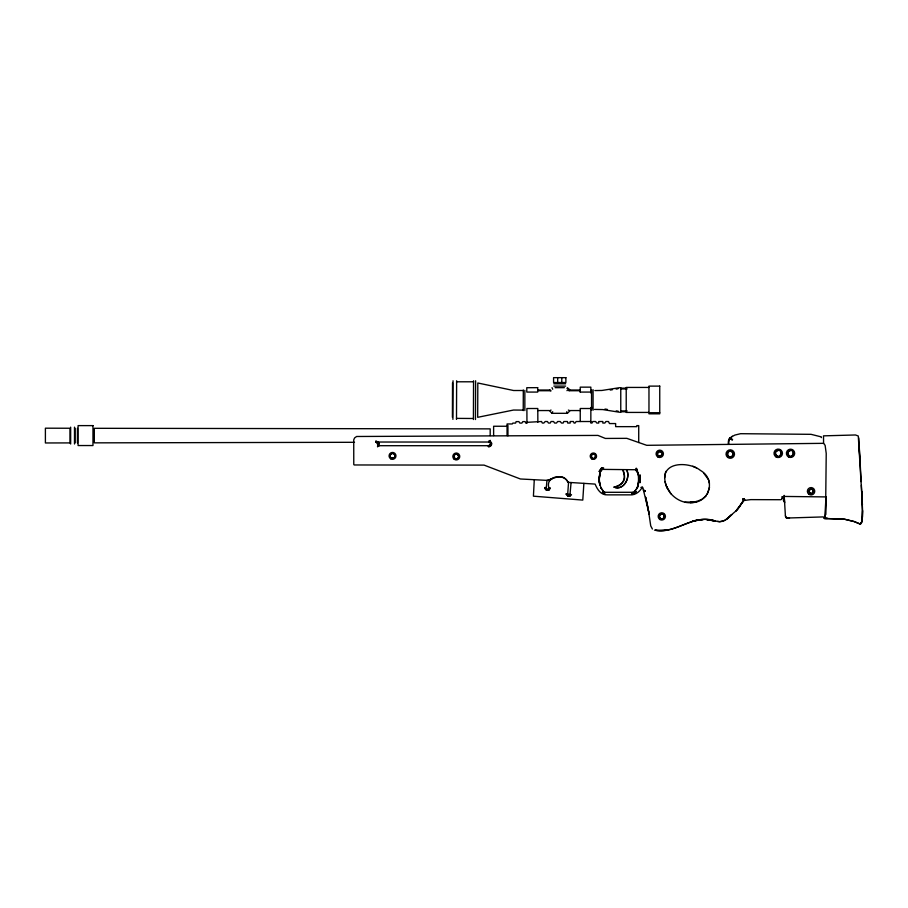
<?xml version="1.0" encoding="UTF-8"?>
<svg xmlns="http://www.w3.org/2000/svg" width="908" height="908" viewBox="0 0 908 908"><rect width="100%" height="100%" fill="white"/><g stroke="black" fill="none" stroke-linecap="round" stroke-linejoin="round"><path stroke-width="1.36" d="M591.528 392.074L580.246 392.074L580.246 390.224M591.528 406.875L591.528 408.509L580.246 408.509L580.246 421.516M452.411 417.328L452.524 382.824M452.91 419.382L453.035 380.77M456.497 419.405L456.633 380.77M473.42 419.519L473.556 380.77M475.474 419.53L475.61 380.77M523.235 410.62L523.314 389.997M652.387 529.024L650.73 525.902L648.142 508.344L645.667 497.198L649.175 514.098L643.851 491.784L645.27 491.296L644.419 491.398L645.1 490.944L644.305 491.273L644.85 490.661L644.158 491.171L644.169 490.32L643.817 491.092L642.614 487.948L641.196 487.392L642.614 487.948M743.289 499.706L744.651 499.911L743.8 500.41L744.628 499.809L743.289 499.706L744.526 499.286C741.938 501.137 740.043 507.776 736.116 510.818M534.279 479.708L533.416 496.177L582.788 500.092L583.878 483.362M664.667 477.756C664.974 460.821 690.625 462.376 700.374 470.367C717.059 479.833 708.955 504.019 690.08 502.533L697.344 501.318C679.615 508.128 659.889 489.049 665.859 471.365M604.864 492.295L604.762 493.839L602.413 492.408L603.275 491.478L604.864 492.295L632.047 492.295L635.521 491.251M638.789 478.561L638.313 484.815L636.576 488.901C640.549 485.417 636.962 465.055 638.506 475.304M642.739 488.175L642.387 486.87C640.56 490.74 636.576 494.395 632.047 494.86L607.429 494.86C600.948 495.291 597.248 489.333 595.115 484.089L568.102 482.341C563.925 472.841 545.197 475.951 548.875 487.823L550.169 487.971L549.317 489.752L549.771 487.902M569.929 494.349A1.146 1.146 0 0 1 567.716 493.85L568.544 482.364M825.554 514.791L826.223 453.444L825.122 445.34L823.579 443.331L646.723 445.317L626.838 438.348L605.375 438.439L597.963 435.42L356.606 436.487L354.585 437.94L353.734 439.847L353.768 464.34A1.18 1.18 0 0 0 354.199 464.964L484.077 465.112L520.386 478.981L549.465 480.502L552.212 478.539M548.886 487.857A1.283 1.283 0 0 1 547.501 489.026A1.283 1.283 0 0 1 546.332 487.641L546.957 480.366C553.971 478.811 562.665 472.012 568.102 482.341M548.069 490.343L547.433 489.775L548.523 489.684M862.589 510.682L861.998 521.328L860.296 524.098L854.133 521.544L844.599 519.24L824.396 518.457L825.588 514.416L825.928 496.914L784.058 496.438L784.171 495.382L785.409 515.892L786.68 518.048L823.363 516.913L824.396 518.457L844.599 519.24L854.133 521.544L860.296 524.098L861.84 521.964L862.532 516.277L861.737 491.489M570.406 495.042L569.884 496.154L568.022 496.233L566.036 493.759L568.124 496.199L570.042 496.029L571.529 494.758L569.997 494.361L571.087 482.534M862.157 520.454L862.589 510.852L861.374 485.315M729.351 438.666L728.511 444.398C727.649 440.777 729.453 435.84 732.302 440.176L732.552 439.222L731.644 439.574L730.702 438.053L730.032 438.496L730.486 437.781L730.123 438.825M545.651 489.401L545.776 488.606L545.186 488.844L545.935 489.106M603.343 469.277L603.57 467.858A2.735 2.735 0 0 0 601.868 467.961L599.144 471.377L600.347 471.888L602.435 469.391A1.192 1.192 0 0 1 603.321 469.391L635.634 469.731L638.154 473.692M825.338 516.38L824.396 518.457L827.449 518.4L824.657 518.366M709.534 487.221L707.196 494.417M644.158 491.171L644.169 490.32M824.975 517.798L825.928 496.914M600.04 472.75L599.098 479.81L599.745 484.736L599.098 479.81L600.04 472.75L599.166 477.869L599.768 484.736M637.632 486.904L638.596 482.42L637.427 487.312L635.123 490.876M549 489.378L548.727 490.127L548.477 489.594L549.261 489.718M861.658 522.543L860.296 524.098L861.42 523.087M551.077 410.076L549.465 410.745L552.03 413.31L552.7 411.699M567.035 388.59L567.421 387.659L569.986 390.224L569.055 390.61M545.288 488.833L545.606 488.107L544.982 488.175L545.629 488.629M599.257 471.434L601.051 468.403L601.868 467.961L602.435 469.391M600.653 471.252L599.609 474.351L599.223 481.388L600.96 488.039L600.585 487.29L603.298 491.444M783.195 499.877L784.103 500.694M546.854 489.752L546.071 489.9L546.446 489.412L546.741 490.161M707.911 519.83L714.959 520.806L706.776 519.648L719.76 521.68L725.015 520.307L736.127 510.807L743.868 500.501L750.757 499.627L780.994 499.718M736.127 510.807L743.868 500.501L742.88 499.139L744.39 498.606L742.88 499.139L743.822 500.342M545.084 488.198L545.583 487.573M729.703 438.428L730.418 437.622L729.487 438.666L729.987 438.973M706.152 495.881L701.907 499.332L698.116 500.921M634.579 491.296L635.645 490.184M636.633 469.413L636.224 468.188L635.634 469.731L637.575 472.217M636.69 469.357L637.62 471.365L636.133 469.924M566.967 390.678L568.703 388.942M552.03 413.31L567.421 413.31L569.986 410.745L568.374 410.076M726.82 519.126L731.735 514.643C728 518.479 723.324 522.736 717.49 521.498M635.94 491.659L632.093 493.839L632.059 492.556M393.175 453.398C388.987 452.309 389.226 459.448 393.175 458.358C396.887 457.439 394.333 451.753 391.234 453.659A2.565 2.565 0 0 0 391.234 458.097L393.175 458.358M456.917 454.159C452.99 453.137 453.228 459.823 456.917 458.801C460.39 457.938 457.984 452.615 455.09 454.409A2.395 2.395 0 0 0 455.09 458.563L456.917 458.801M658.516 451.696C653.556 462.07 669.48 451.741 658.516 451.696L660.388 451.446M730.407 456.962L732.336 456.111L733.187 454.057A2.906 2.906 0 0 0 728.818 451.537L727.365 454.057L728.818 456.576A2.906 2.906 0 0 0 733.187 454.057L732.336 452.002L730.407 451.151L731.031 451.253M376.934 442.048L378.296 444.727L377.49 446.645L378.398 445.215L378.08 446.293L379.067 445.692M549.465 480.502L551.315 479.106M526.958 422.334L541.554 421.516L542.292 423.049L543.824 423.049L545.197 421.516L547.422 421.516L548.443 423.049L550.271 423.049L551.008 421.516L553.574 421.516L554.595 423.049L556.479 423.049L557.671 421.516L560.236 421.516L561.485 423.049L563.13 423.049L563.834 421.516L567.421 421.516L567.716 423.049L570.201 423.049L570.201 421.516L573.413 421.516L574.094 423.049L575.116 423.049L576.137 421.516L590.847 421.516M732.415 436.271L731.144 437.077L734.89 435.068L740.587 433.695L811.06 434.33L821.32 436.896L821.388 437.622M547.411 489.877L546.695 490.218L546.922 489.662L547.388 490.309M654.486 530.17L655.678 530.159M711.702 520.273C691.51 515.165 675.813 533.87 655.678 530.34C676.755 533.552 693.712 513.644 715.016 520.886L708.047 519.887M789.517 517.946L786.51 517.98A1.623 1.623 0 0 1 785.885 517.469L785.409 515.892M619.744 387.659L601.89 390.463L594.865 390.565M618.008 388.76L616.101 389.089M610.176 390.065L612.48 389.691M660.388 456.202L658.516 455.952M594.49 409.417L602.719 409.565L619.744 412.277M693.735 501.965L684.995 502.158M701.044 519.796L692.475 520.92L702.917 519.785M668.129 530L655.678 530.34M456.633 381.791L473.556 381.791M553.846 383.812L565.627 383.812M553.846 386.116L565.627 386.116M648.97 387.432L626.214 387.432L626.214 412.425L648.97 412.425M555.106 387.659L564.345 387.659M620.766 388.17L626.214 388.17M620.981 388.942L627.178 388.942M537.684 390.02L550.452 390.02M568.896 390.02L580.246 390.02M523.314 390.508L513.565 390.508L477.812 382.994L477.687 417.317L513.497 410.041L523.246 410.11M537.684 390.735L550.452 390.735M568.896 390.735L580.246 390.735M537.797 410.552L549.113 410.552M570.337 410.552L580.246 410.552M620.981 410.927L627.178 410.927M620.766 411.767L626.214 411.767M650.003 412.72L659.741 412.72M488.776 442.026L377.637 442.026L376.423 441.356L376.888 442.491L375.787 441.004L377.546 444.023L377.773 446.725L378.012 445.624L378.182 446.339L378.886 445.703L488.776 445.703A1.839 1.839 0 0 0 490.615 443.864A1.839 1.839 0 0 0 488.776 442.026L488.776 441.004A2.86 2.86 0 0 1 491.637 443.864A2.86 2.86 0 0 1 488.776 446.725L488.776 445.703M354.483 442.298L94.319 442.854L94.319 428.304L490.184 428.871L490.184 435.579M375.685 442.298L378.511 442.298M456.508 418.384L473.431 418.497M567.591 493.804L566.388 494.383L567.716 493.85A1.283 1.283 0 0 0 569.997 494.361M546.355 489.491L545.56 489.423L546.06 489.06L546.139 489.855M546.332 487.641L544.948 487.483L545.458 488.095M604.966 409.043L607.373 409.417M742.88 499.139L743.561 499.252M616.192 410.859L618.246 411.222M549.465 390.224L551.077 390.894M784.353 498.242L783.4 497.845L784.24 498.31L784.591 502.203M692.781 466.224L696.595 467.904M602.821 491.966L603.763 492.658L603.003 491.761M603.82 491.841L600.585 487.29L600.96 488.039M635.407 491.137L636.031 491.75C635.566 492.953 631.764 495.087 632.047 492.749M783.502 500.467L784.183 501.341M703.916 473.386L708.569 479.799L709.477 483.328M670.887 493.827L666.506 486.234L667.074 487.971M377.637 441.515L379.124 443.944L378.557 442.843M566.751 411.699L567.421 413.31M552.03 387.659L552.7 389.26M664.985 481.546L666.654 486.688M636.667 468.573L636.837 469.209M643.999 491.114L643.432 490.093L643.783 491.5M784.433 501.908L784.625 502.816M638.108 473.386L638.596 475.871M862.43 504.927L858.276 436.01L855.484 434.977L823.499 435.851L823.579 443.331M859.297 449.358L859.955 460.662M861.17 481.603L858.764 437.928M537.854 422.277L537.786 408.509L526.89 408.509L526.958 423.31L526.016 423.31L525.119 421.607L522.804 421.618L521.907 423.083L519.875 423.094L518.899 421.607L516.119 421.63L515.608 423.083L512.804 423.105L512.294 423.957L507.05 423.957L507.05 425.387L507.924 425.387L507.958 435.817M524.847 390.372L524.847 410.552M638.721 442.514L638.721 425.614L636.78 425.614L636.78 426.647L615.635 426.647L615.635 423.559L609.484 423.559L608.451 421.516L605.886 421.516L604.864 423.049L602.81 423.049L602.81 421.516L598.712 421.516L598.712 423.049L596.783 423.049L595.637 421.516L592.81 421.516L592.039 423.049L590.847 423.049L590.847 407.601M620.766 387.659L620.766 412.277M593.072 389.714L593.072 410.223M591.551 389.714L591.551 410.223M590.847 392.982L590.847 387.149L580.246 387.149L580.246 392.074M561.78 377.66L561.78 382.529M557.671 377.66L557.671 382.529M507.05 435.579L507.05 426.249L493.623 426.249L493.623 435.579M490.184 440.335L490.184 442.298M77.43 428.27L77.43 442.9M75.058 428.258L75.058 442.9M74.501 427.157L74.501 444.012M70.654 427.146L70.654 444.023M391.234 458.097A2.565 2.565 0 0 0 395.082 455.873A2.565 2.565 0 0 0 391.234 453.659M728.818 456.576A2.906 2.906 0 0 1 728.818 451.537M455.09 458.563A2.395 2.395 0 0 0 458.688 456.486A2.395 2.395 0 0 0 455.09 454.409M490.343 442.627A2.202 2.202 0 0 1 488.277 445.624L488.277 446.645A3.235 3.235 0 0 0 491.489 443.013M623.864 473.533C626.792 481.773 620.096 485.496 614.024 487.153C623.399 490.944 630.822 477.949 626.634 469.731C630.901 477.949 623.194 491.08 614.046 487.074C622.661 486.336 626.94 477.733 622.82 469.731L623.864 473.533M591.187 455.589C594.275 465.429 598.781 448.609 591.187 455.589M659.322 515.744C662.817 526.878 667.913 507.833 659.322 515.744M775.262 452.513C779.45 465.883 785.579 443.036 775.262 452.513M787.656 452.536C791.731 465.532 797.678 443.32 787.656 452.536M808.96 490.706C811.922 500.16 816.247 483.998 808.96 490.706M782.163 496.778L782.458 497.471L782.163 496.778M782.208 498.254L781.606 498.798L782.208 498.254M537.672 387.659L526.776 387.716L526.799 392.074L537.695 392.074L537.672 387.659M69.973 442.911L45.4 442.968L45.4 428.19L69.973 428.247L69.973 442.911M565.877 377.66L553.574 377.66L553.574 382.529L565.877 382.529L565.877 377.66M659.741 386.116L648.97 386.116L648.97 413.821L659.741 413.821L659.741 386.116M92.968 425.614L78.099 425.614L78.099 445.544L92.968 445.544L92.968 425.614M378.488 443.615L377.637 442.026L378.886 445.703L378.488 443.615M640.14 482.545L640.026 475.077L640.14 482.545M789.041 455.907A2.996 2.996 0 0 0 793.535 453.308A2.996 2.996 0 0 0 789.041 450.72A2.996 2.996 0 0 0 789.041 455.907M660.513 518.627A2.565 2.565 0 0 0 664.361 516.402A2.565 2.565 0 0 0 660.513 514.178A2.565 2.565 0 0 0 660.513 518.627M658.334 455.839A2.463 2.463 0 0 0 662.193 454.045A2.463 2.463 0 0 0 658.709 451.594A2.463 2.463 0 0 0 658.334 455.839M776.692 455.975A3.076 3.076 0 0 0 781.311 453.308A3.076 3.076 0 0 0 776.692 450.652A3.076 3.076 0 0 0 776.692 455.975M592.243 458.131A2.27 2.27 0 0 0 595.648 456.168A2.27 2.27 0 0 0 592.243 454.204A2.27 2.27 0 0 0 592.243 458.131M809.8 493.044A2.179 2.179 0 0 0 813.227 491.478A2.179 2.179 0 0 0 810.152 489.287A2.179 2.179 0 0 0 809.8 493.044M390.792 458.858A3.439 3.439 0 0 0 395.956 455.873A3.439 3.439 0 0 0 390.792 452.899A3.439 3.439 0 0 0 390.792 458.858M776.113 456.974A4.234 4.234 0 0 0 782.458 453.308A4.234 4.234 0 0 0 776.113 449.653A4.234 4.234 0 0 0 776.113 456.974M788.473 456.894A4.131 4.131 0 0 0 794.682 453.308A4.131 4.131 0 0 0 788.473 449.732A4.131 4.131 0 0 0 788.473 456.894M591.789 458.915A3.178 3.178 0 0 0 596.556 456.168A3.178 3.178 0 0 0 591.789 453.421A3.178 3.178 0 0 0 591.789 458.915M454.136 459.187A3.462 3.462 0 0 0 459.72 456.996A3.462 3.462 0 0 0 455.033 453.262A3.462 3.462 0 0 0 454.136 459.187M727.637 457.371A4.234 4.234 0 0 0 734.459 454.692A4.234 4.234 0 0 0 728.727 450.118A4.234 4.234 0 0 0 727.637 457.371M808.756 494.156A3.7 3.7 0 0 0 814.714 491.818A3.7 3.7 0 0 0 809.709 487.823A3.7 3.7 0 0 0 808.756 494.156M657.914 457.008A3.677 3.677 0 0 0 663.419 453.83A3.677 3.677 0 0 0 657.914 450.64A3.677 3.677 0 0 0 657.914 457.008M659.98 519.546A3.632 3.632 0 0 0 665.428 516.402A3.632 3.632 0 0 0 659.98 513.258A3.632 3.632 0 0 0 659.98 519.546"/></g></svg>
